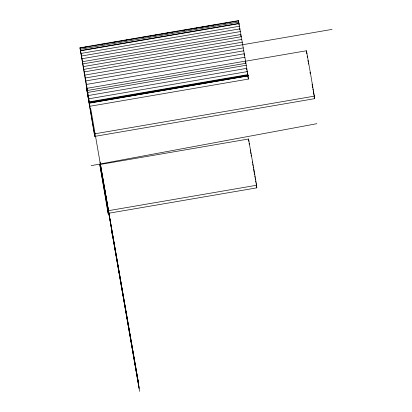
<?xml version="1.0" encoding="UTF-8"?>
<svg xmlns="http://www.w3.org/2000/svg" width="412" height="412" viewBox="0 0 412 412"><rect width="100%" height="100%" fill="white"/><g stroke="black" fill="none" stroke-linecap="round" stroke-linejoin="round"><path stroke-width="0.62" d="M107.826 210.784L107.156 206.711A38.517 0.391 80.3 0 0 105.348 196.014L99.797 164.548L108.093 213.354L256.836 187.841L256.403 184.406L256.568 185.266L107.826 210.784L107.661 209.924L108.093 213.354M256.568 185.266L255.904 181.192A38.517 0.391 80.3 0 0 254.091 170.501L248.529 139.014L99.786 164.532M91.093 165.67L316.895 123.688M245.614 61.197L306.446 50.758L309.649 68.634A37.708 0.381 80.3 0 1 310.854 75.55L314.335 96.15L94.451 133.869L90.97 113.274A37.708 0.381 80.3 0 0 89.77 106.353L79.98 47.782L238.435 20.615L245.557 61.1L248.039 75.911L89.595 103.093L89.404 102.109L89.929 106.265L248.374 79.083L247.849 74.927L248.039 75.911M82.493 47.627L83.734 47.416M84.97 47.205L86.206 46.994M87.447 46.777L88.683 46.566M101.682 44.336L102.918 44.125M104.154 43.914L105.395 43.703M106.631 43.487L107.872 43.275M111.585 42.637L112.821 42.426M114.057 42.215L115.298 42.003M116.534 41.787L117.77 41.576M120.865 41.046L122.106 40.834M123.343 40.623L124.579 40.407M125.82 40.196L127.056 39.985M128.292 39.773L129.533 39.557M130.769 39.346L132.01 39.135M142.531 37.332L143.767 37.116M145.003 36.905L146.245 36.694M147.481 36.483L148.717 36.266M149.958 36.055L151.194 35.844M152.43 35.633L153.671 35.417M154.907 35.205L156.148 34.994M157.384 34.783L158.62 34.567M161.715 34.036L162.951 33.825M164.192 33.614L165.428 33.403M166.669 33.187L167.905 32.975M169.141 32.764L170.383 32.553M171.619 32.342L172.855 32.126M180.904 30.746L182.14 30.534M183.376 30.323L184.617 30.112M185.853 29.896L187.089 29.685M190.808 29.046L192.043 28.835M193.28 28.624L194.521 28.413M195.757 28.196L196.993 27.985M200.706 27.352L203.801 26.816M205.042 26.605L206.278 26.394M207.514 26.183L208.755 25.966M209.991 25.755L211.227 25.544M212.468 25.333L213.704 25.122M214.946 24.905L216.182 24.694M221.754 23.742L222.99 23.525M224.226 23.314L225.467 23.103M226.703 22.892L227.939 22.675M229.18 22.464L230.416 22.253M79.98 47.782L80.052 48.116L238.497 20.935M80.052 48.116L80.263 49.255L238.708 22.073M80.263 49.255L80.505 50.568L238.95 23.386M80.505 50.568L80.551 50.831L238.996 23.649M80.551 50.831L81.025 53.436L239.47 26.255M81.025 53.436L81.488 56.027L239.933 28.845M81.488 56.027L81.973 58.741L240.417 31.559M81.973 58.741L82.498 61.697L240.943 34.515M82.498 61.697L82.889 63.896L241.334 36.714M82.889 63.896L83.363 66.6L241.808 39.418M83.363 66.6L83.852 69.376L242.297 42.194M83.852 69.376L84.29 71.899L332.021 29.401M84.29 71.899L84.846 75.087L243.291 47.905M84.846 75.087L85.351 77.997L243.796 50.815M85.351 77.997L85.856 80.932L244.301 53.751M89.595 103.093L86.453 84.429L244.898 57.247M87.112 88.281L245.557 61.1M87.483 90.465L245.928 63.283M87.818 92.432L246.263 65.251M88.343 95.532L246.788 68.351M88.889 98.787L247.334 71.606M89.394 101.816L247.839 74.634M89.471 102.279L247.916 75.097M89.533 102.645L247.972 75.463M89.569 102.995L248.024 75.782M89.316 103.783L86.566 88.482L94.714 136.393L314.598 98.669L314.171 95.301L314.335 96.15M238.424 20.6L238.723 22.475M306.451 50.81L306.899 53.9M94.451 133.869L94.291 133.025L94.714 136.393M307.167 56.011L307.383 57.263M307.929 60.384L308.145 61.635M308.367 62.887L308.583 64.133M309.999 72.26L310.215 73.511M312.059 84.094L312.27 85.32M312.487 86.546L312.698 87.771M312.914 88.992L313.125 90.218M313.336 91.418L313.949 94.945M314.16 96.161L314.598 98.669M239.557 28.335L239.774 29.597M240.757 35.257L240.979 36.514M244.064 54.276L244.254 55.363M245.3 61.383L245.511 62.603M246.53 68.469L246.747 69.716M246.963 70.967L247.179 72.213M247.396 73.465L247.612 74.711M247.833 75.963L248.374 79.083M250.244 149.973L250.46 151.225M250.676 152.476L250.898 153.722M251.114 154.974L251.33 156.225M252.314 161.859L252.53 163.111M252.747 164.362L252.968 165.609M253.184 166.86L253.401 168.111M253.622 169.363L254.163 172.494M254.384 173.746L254.601 174.997M254.817 176.248L255.038 177.495M255.255 178.746L255.471 179.998M255.677 181.177L255.883 182.351M256.089 183.525L256.29 184.705M256.511 185.956L256.836 187.841M100.08 162.112L138.499 382.892M90.733 108.696L138.581 383.711M139.055 387.321L104.205 186.703M100.688 166.896L139.22 388.624M139.57 391.4L111.776 231.405L112.481 236.323M85.856 80.932L86.453 84.429M248.529 139.014L248.894 141.424M238.733 22.536L239.058 25.101M249.126 143.247L249.26 144.339"/></g></svg>
